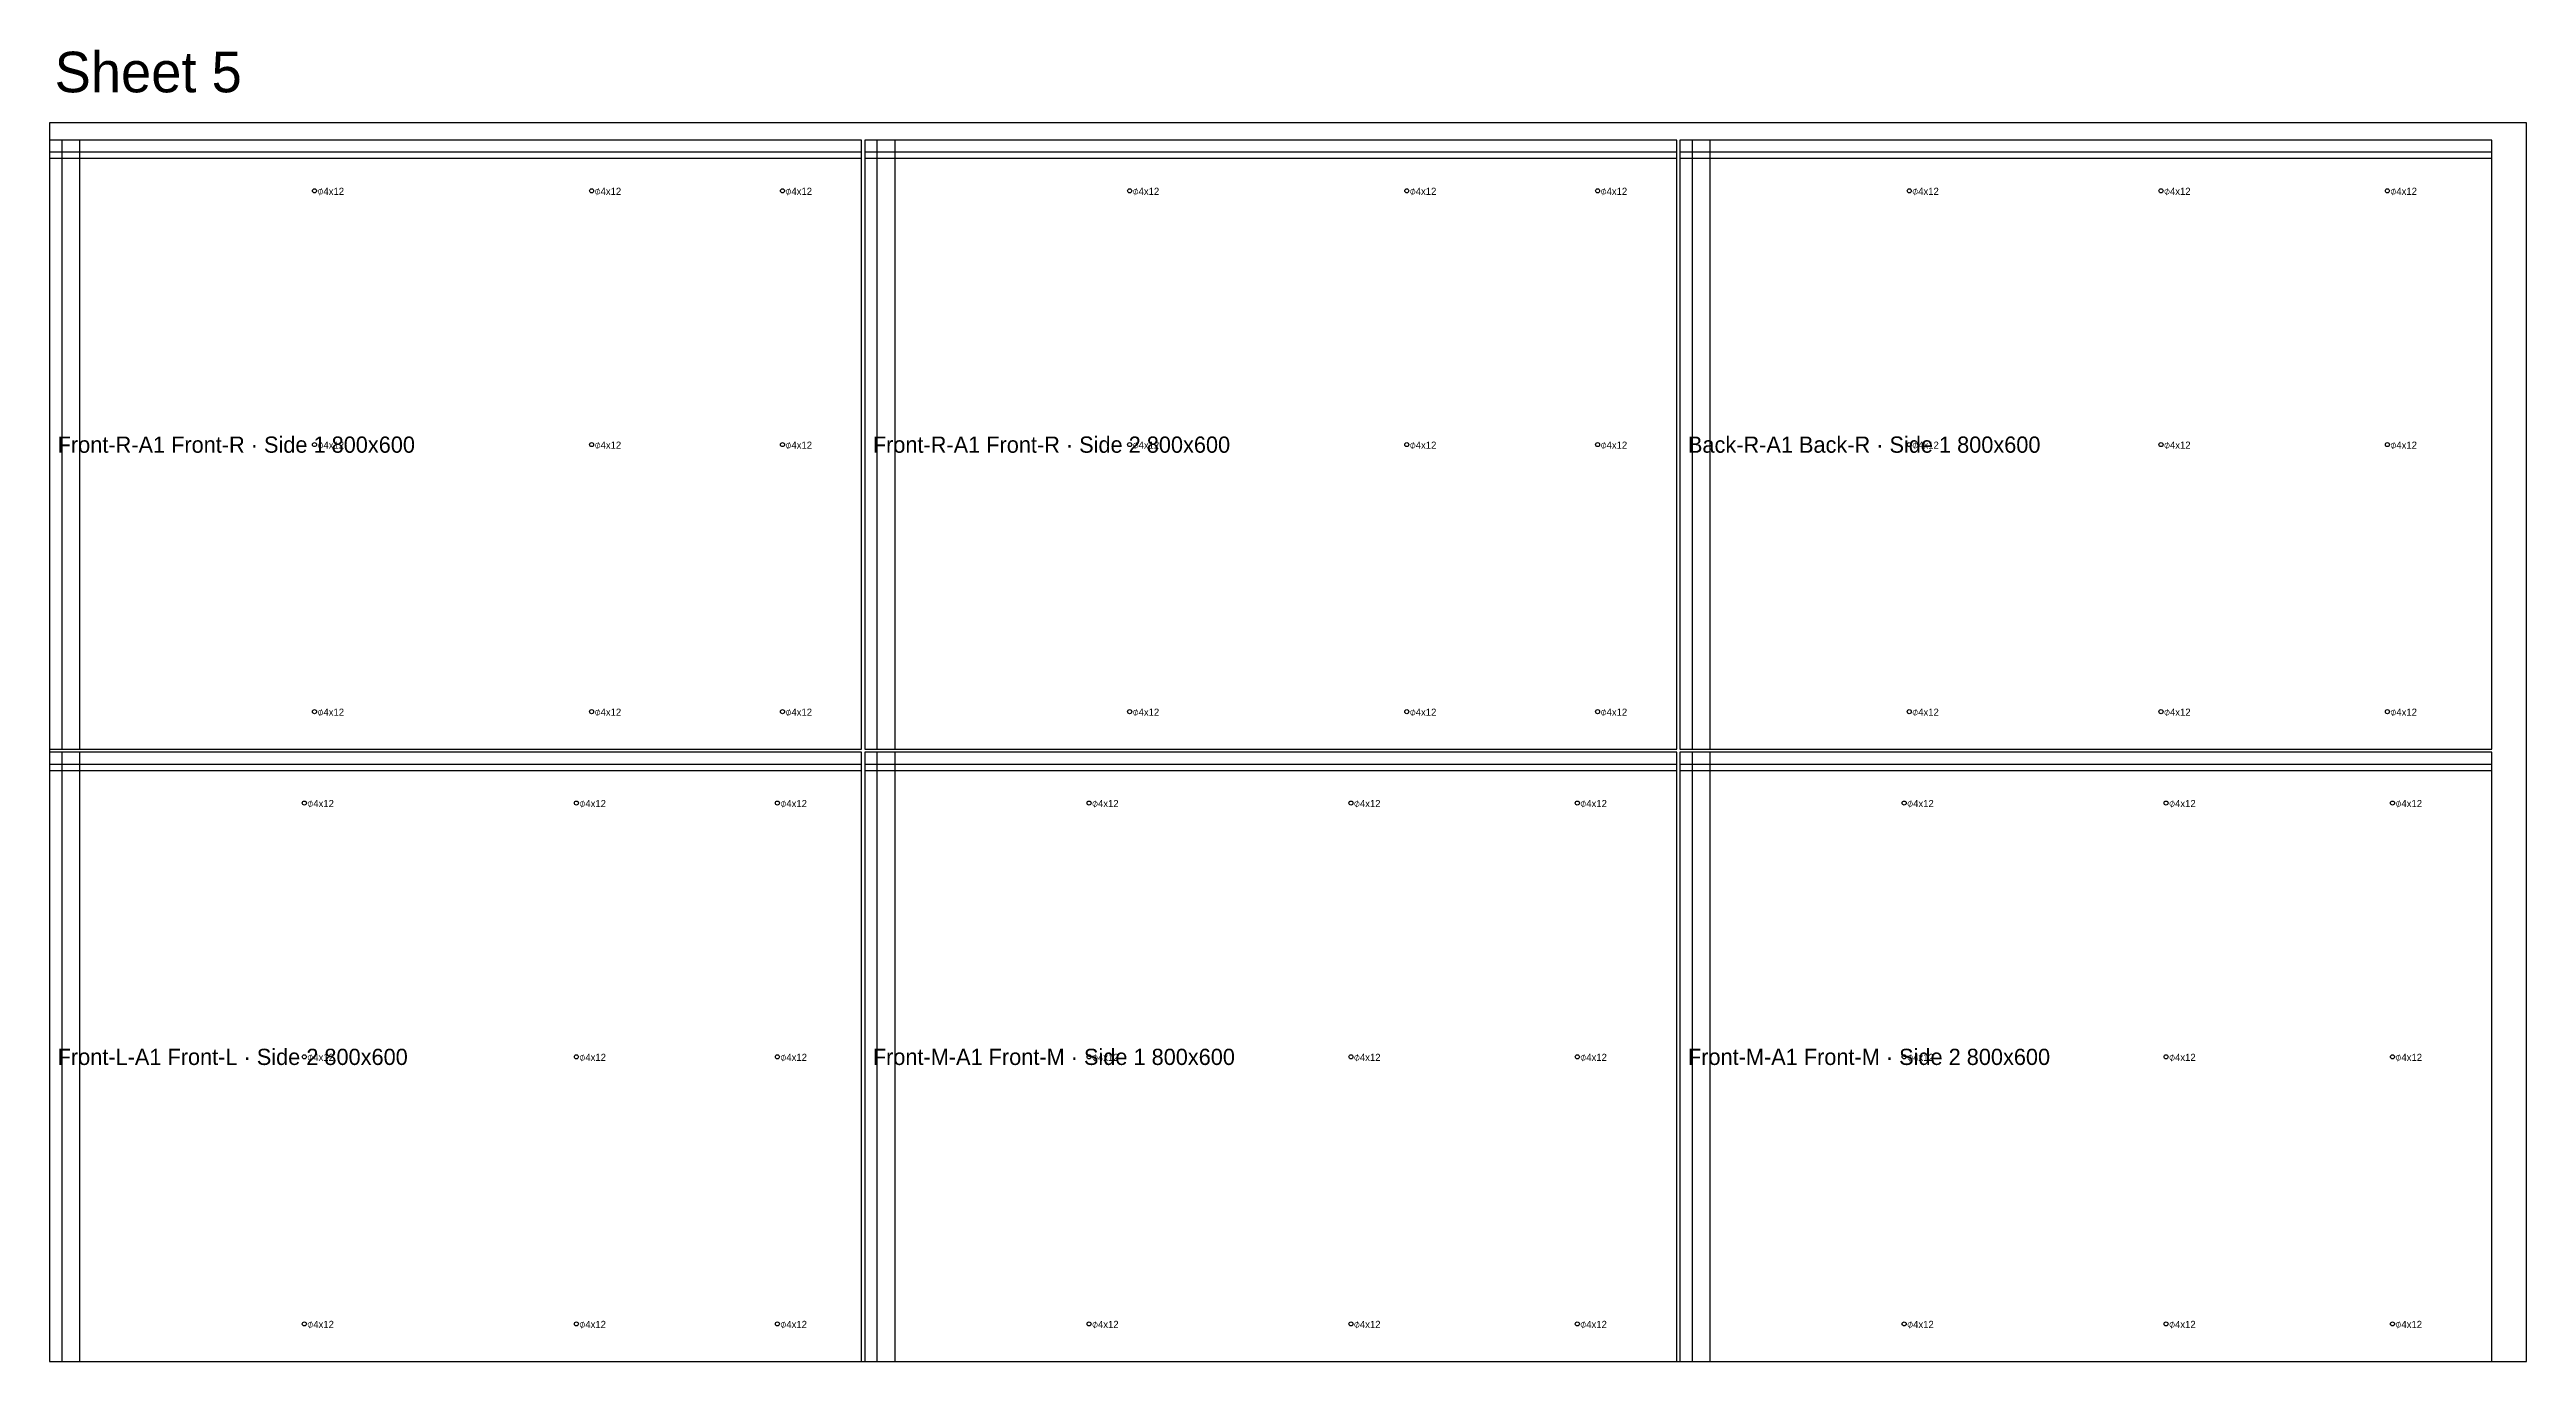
# Model space of a CAD drawing. Header units: metres. Extents: x 0 to 36760, y 0 to 1292.
# Drawn here: x 10560 to 13000, y 0 to 1292 of the extents above; entities that cross this region are included whole.
import ezdxf

# ---------------------------------------------------------------- set-up
doc = ezdxf.new("R2010")
doc.units = ezdxf.units.M
for name, color, linetype in [('BORE', 7, 'CONTINUOUS'), ('DADO', 7, 'CONTINUOUS'), ('LABEL', 7, 'CONTINUOUS'), ('PANEL', 7, 'CONTINUOUS'), ('RABBET', 7, 'CONTINUOUS'), ('SHEET', 7, 'CONTINUOUS')]:
    doc.layers.add(name, color=color, linetype=linetype)

msp = doc.modelspace()

# ---------------------------------------------------------------- linework, layer by layer
at = {"layer": 'BORE'}
for centre in [(10821, 1153), (11094, 1153), (11282, 1153), (11624, 1153), (11897, 1153), (12085, 1153), (12392, 1153), (12640, 1153), (12863, 1153), (10821, 903), (11094, 903), (11282, 903), (11624, 903), (11897, 903), (12085, 903), (12392, 903), (12640, 903), (12863, 903), (10821, 640), (11094, 640), (11282, 640), (11624, 640), (11897, 640), (12085, 640), (12392, 640), (12640, 640), (12863, 640), (10811, 550), (11079, 550), (11277, 550), (11584, 550), (11842, 550), (12065, 550), (12387, 550), (12645, 550), (12868, 550), (10811, 300), (11079, 300), (11277, 300), (11584, 300), (11842, 300), (12065, 300), (12387, 300), (12645, 300), (12868, 300), (10811, 37), (11079, 37), (11277, 37), (11584, 37), (11842, 37), (12065, 37), (12387, 37), (12645, 37), (12868, 37)]:
    msp.add_circle(centre, 2, dxfattribs=at)
at = {"layer": 'DADO'}
for p, q in [((10590, 1203), (10572, 1203)), ((10572, 1203), (10572, 603)), ((10590, 603), (10590, 1203)), ((11393, 1203), (11375, 1203)), ((11375, 1203), (11375, 603)), ((11393, 603), (11393, 1203)), ((12196, 1203), (12178, 1203)), ((12178, 1203), (12178, 603)), ((12196, 603), (12196, 1203)), ((10572, 603), (10590, 603)), ((10590, 600), (10572, 600)), ((10572, 600), (10572, 0)), ((10590, 0), (10590, 600)), ((11375, 603), (11393, 603)), ((11393, 600), (11375, 600)), ((11375, 600), (11375, 0)), ((11393, 0), (11393, 600)), ((12178, 603), (12196, 603)), ((12196, 600), (12178, 600)), ((12178, 600), (12178, 0)), ((12196, 0), (12196, 600)), ((10572, 0), (10590, 0)), ((11375, 0), (11393, 0)), ((12178, 0), (12196, 0))]:
    msp.add_line(p, q, dxfattribs=at)
at = {"layer": 'PANEL'}
for p, q in [((11360, 1203), (10560, 1203)), ((10560, 1203), (10560, 603)), ((11360, 603), (11360, 1203)), ((12163, 1203), (11363, 1203)), ((11363, 1203), (11363, 603)), ((12163, 603), (12163, 1203)), ((12966, 1203), (12166, 1203)), ((12166, 1203), (12166, 603)), ((12966, 603), (12966, 1203)), ((10560, 603), (11360, 603)), ((11360, 600), (10560, 600)), ((10560, 600), (10560, 0)), ((11360, 0), (11360, 600)), ((11363, 603), (12163, 603)), ((12163, 600), (11363, 600)), ((11363, 600), (11363, 0)), ((12163, 0), (12163, 600)), ((12166, 603), (12966, 603)), ((12966, 600), (12166, 600)), ((12166, 600), (12166, 0)), ((12966, 0), (12966, 600)), ((10560, 0), (11360, 0)), ((11363, 0), (12163, 0)), ((12166, 0), (12966, 0))]:
    msp.add_line(p, q, dxfattribs=at)
at = {"layer": 'RABBET'}
for p, q in [((11360, 1191), (10560, 1191)), ((10560, 1191), (10560, 1185)), ((10560, 1185), (11360, 1185)), ((11360, 1185), (11360, 1191)), ((12163, 1191), (11363, 1191)), ((11363, 1191), (11363, 1185)), ((11363, 1185), (12163, 1185)), ((12163, 1185), (12163, 1191)), ((12966, 1191), (12166, 1191)), ((12166, 1191), (12166, 1185)), ((12166, 1185), (12966, 1185)), ((12966, 1185), (12966, 1191)), ((11360, 588), (10560, 588)), ((10560, 588), (10560, 582)), ((11360, 582), (11360, 588)), ((12163, 588), (11363, 588)), ((11363, 588), (11363, 582)), ((12163, 582), (12163, 588)), ((12966, 588), (12166, 588)), ((12166, 588), (12166, 582)), ((12966, 582), (12966, 588)), ((10560, 582), (11360, 582)), ((11363, 582), (12163, 582)), ((12166, 582), (12966, 582))]:
    msp.add_line(p, q, dxfattribs=at)
at = {"layer": 'SHEET'}
for p, q in [((13000, 1220), (10560, 1220)), ((10560, 1220), (10560, 0)), ((13000, 0), (13000, 1220)), ((10560, 0), (13000, 0))]:
    msp.add_line(p, q, dxfattribs=at)

# ---------------------------------------------------------------- texts
at = {"layer": 'BORE'}
for p in [(10824, 1149), (11097, 1149), (11285, 1149), (11627, 1149), (11900, 1149), (12088, 1149), (12395, 1149), (12643, 1149), (12866, 1149), (10824, 899), (11097, 899), (11285, 899), (11627, 899), (11900, 899), (12088, 899), (12395, 899), (12643, 899), (12866, 899), (10824, 636), (11097, 636), (11285, 636), (11627, 636), (11900, 636), (12088, 636), (12395, 636), (12643, 636), (12866, 636), (10814, 546), (11082, 546), (11280, 546), (11587, 546), (11845, 546), (12068, 546), (12390, 546), (12648, 546), (12871, 546), (10814, 296), (11082, 296), (11280, 296), (11587, 296), (11845, 296), (12068, 296), (12390, 296), (12648, 296), (12871, 296), (10814, 33), (11082, 33), (11280, 33), (11587, 33), (11845, 33), (12068, 33), (12390, 33), (12648, 33), (12871, 33)]:
    msp.add_text('⌀4x12', height=7, dxfattribs=at).set_placement(p)
at = {"layer": 'LABEL'}
for s, p in [('Front-R-A1 Front-R · Side 1 800x600', (10568, 895)), ('Front-R-A1 Front-R · Side 2 800x600', (11371, 895)), ('Back-R-A1 Back-R · Side 1 800x600', (12174, 895)), ('Front-L-A1 Front-L · Side 2 800x600', (10568, 292)), ('Front-M-A1 Front-M · Side 1 800x600', (11371, 292)), ('Front-M-A1 Front-M · Side 2 800x600', (12174, 292))]:
    msp.add_text(s, height=16, dxfattribs=at).set_placement(p)
at = {"layer": 'SHEET'}
msp.add_text('Sheet 5', height=40, dxfattribs=at).set_placement((10565, 1250))

doc.saveas('drawing.dxf')
